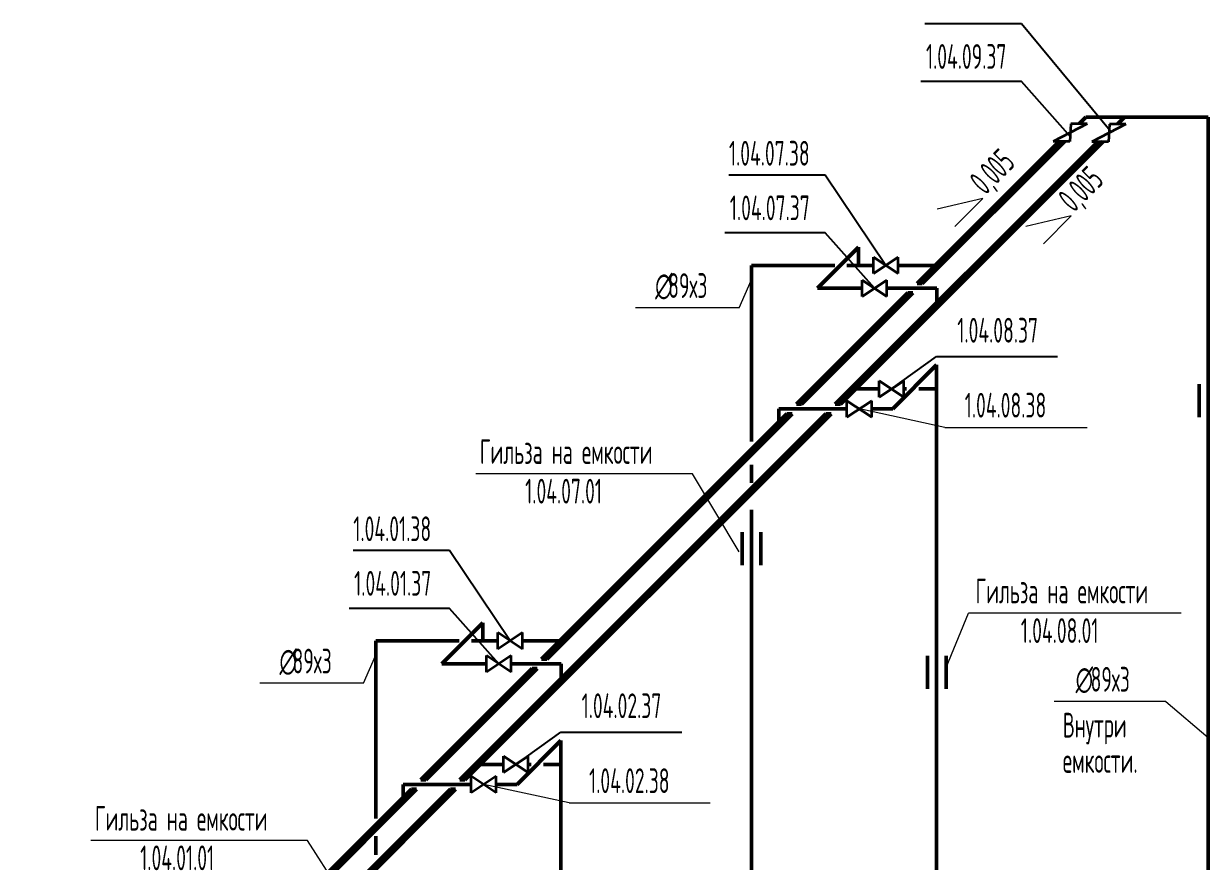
# Model space of a CAD drawing. Header units: millimetres. Extents: x -2281 to 17340, y -2563 to 4166.
# Drawn here: x 5546.7 to 5666.4, y 309.2 to 393.9 of the extents above; entities that cross this region are included whole.
import ezdxf

# ---------------------------------------------------------------- set-up
doc = ezdxf.new("R2010")
doc.units = ezdxf.units.MM
for name, pattern in [('K5LT32775', [0]), ('K5LT32777', [0]), ('K5LT32782', [0]), ('K5LT32788', [0]), ('K5LT32789', [0]), ('K5LT32826', [0]), ('K5LT32832', [0]), ('K5LT_THIN', [0])]:
    doc.linetypes.add(name, pattern=pattern)
doc.layers.add('Системный слой', color=7, linetype='Continuous')
doc.styles.add('KTEXTSTYLE', font='GOST_AU.SHX', dxfattribs={"width": 0.96, "height": 5})

# ---------------------------------------------------------------- blocks, each defined once
blk = doc.blocks.new('U1121')
at = {"layer": 'Системный слой', "color": 5, "linetype": 'K5LT32832', "lineweight": 35, "true_color": 0x0000ff}
for p, q in [((5654.19, 383.74), (5650.76, 381.98)), ((5652.53, 383.74), (5652.43, 381.98)), ((5654.19, 383.74), (5652.53, 383.74)), ((5652.43, 381.98), (5650.76, 381.98))]:
    blk.add_line(p, q, dxfattribs=at)
blk = doc.blocks.new('U1122')
at = {"layer": 'Системный слой', "color": 151, "linetype": 'K5LT32789', "lineweight": 35, "true_color": 0x7fbfff}
for p, q in [((5658.1, 383.72), (5654.66, 381.95)), ((5656.43, 383.72), (5656.33, 381.95)), ((5658.1, 383.72), (5656.43, 383.72)), ((5656.33, 381.95), (5654.66, 381.95))]:
    blk.add_line(p, q, dxfattribs=at)
blk = doc.blocks.new('U1147')
at = {"layer": 'Системный слой', "color": 151, "linetype": 'K5LT32789', "lineweight": 35, "true_color": 0x7fbfff}
for p, q in [((5593.46, 328.35), (5593.46, 330.02)), ((5595.96, 330.02), (5593.46, 328.35)), ((5595.96, 328.35), (5593.46, 330.02)), ((5595.96, 328.35), (5595.96, 330.02))]:
    blk.add_line(p, q, dxfattribs=at)
blk = doc.blocks.new('U1148')
at = {"layer": 'Системный слой', "color": 5, "linetype": 'K5LT32832', "lineweight": 35, "true_color": 0x0000ff}
for p, q in [((5597.11, 332.33), (5594.61, 330.67)), ((5597.11, 330.67), (5594.61, 332.33)), ((5594.61, 330.67), (5594.61, 332.33)), ((5597.11, 330.67), (5597.11, 332.33))]:
    blk.add_line(p, q, dxfattribs=at)
blk = doc.blocks.new('U1149')
at = {"layer": 'Системный слой', "color": 151, "linetype": 'K5LT32789', "lineweight": 35, "true_color": 0x7fbfff}
for p, q in [((5597.69, 319.84), (5595.19, 318.18)), ((5597.69, 318.18), (5595.19, 319.84)), ((5595.19, 318.18), (5595.19, 319.84)), ((5597.69, 318.18), (5597.69, 319.84))]:
    blk.add_line(p, q, dxfattribs=at)
blk = doc.blocks.new('U1150')
at = {"layer": 'Системный слой', "color": 5, "linetype": 'K5LT32832', "lineweight": 35, "true_color": 0x0000ff}
for p, q in [((5594.44, 317.82), (5591.94, 316.15)), ((5594.44, 316.15), (5591.94, 317.82)), ((5591.94, 316.15), (5591.94, 317.82)), ((5594.44, 316.15), (5594.44, 317.82))]:
    blk.add_line(p, q, dxfattribs=at)
blk = doc.blocks.new('U1154')
at = {"layer": 'Системный слой', "color": 151, "linetype": 'K5LT32789', "lineweight": 35, "true_color": 0x7fbfff}
for p, q in [((5631.43, 366.3), (5631.43, 367.97)), ((5633.93, 367.97), (5631.43, 366.3)), ((5633.93, 366.3), (5631.43, 367.97)), ((5633.93, 366.3), (5633.93, 367.97))]:
    blk.add_line(p, q, dxfattribs=at)
blk = doc.blocks.new('U1155')
at = {"layer": 'Системный слой', "color": 5, "linetype": 'K5LT32832', "lineweight": 35, "true_color": 0x0000ff}
for p, q in [((5635.08, 370.28), (5632.58, 368.62)), ((5635.08, 368.62), (5632.58, 370.28)), ((5632.58, 368.62), (5632.58, 370.28)), ((5635.08, 368.62), (5635.08, 370.28))]:
    blk.add_line(p, q, dxfattribs=at)
blk = doc.blocks.new('U1156')
at = {"layer": 'Системный слой', "color": 151, "linetype": 'K5LT32789', "lineweight": 35, "true_color": 0x7fbfff}
for p, q in [((5635.66, 357.79), (5633.16, 356.13)), ((5635.66, 356.13), (5633.16, 357.79)), ((5633.16, 356.13), (5633.16, 357.79)), ((5635.66, 356.13), (5635.66, 357.79))]:
    blk.add_line(p, q, dxfattribs=at)
blk = doc.blocks.new('U1157')
at = {"layer": 'Системный слой', "color": 5, "linetype": 'K5LT32832', "lineweight": 35, "true_color": 0x0000ff}
for p, q in [((5632.41, 355.77), (5629.91, 354.1)), ((5632.41, 354.1), (5629.91, 355.77)), ((5629.91, 354.1), (5629.91, 355.77)), ((5632.41, 354.1), (5632.41, 355.77))]:
    blk.add_line(p, q, dxfattribs=at)
blk = doc.blocks.new('T46')
at = {"layer": 'Системный слой', "color": 7, "char_height": 2.5, "attachment_point": 1, "style": 'KTEXTSTYLE'}
for s, insert in [('\\H3.5;\\W0.965;\\Q15;\\Q0;\\W0.715;\\H2.50;Гильза на емкости', (5553.89, 314.82)), ('\\H3.5;\\W0.965;\\Q15;\\Q0;\\W0.715;\\H2.50;     1.04.01.01', (5553.89, 310.82))]:
    blk.add_mtext(s, dxfattribs=dict(at, insert=insert))
blk = doc.blocks.new('U1423')
at = {"layer": 'Системный слой', "color": 7, "linetype": 'K5LT_THIN', "lineweight": 13}
for q in [(5582.26, 329.98), (5570.55, 327.21)]:
    blk.add_line((5581.03, 327.21), q, dxfattribs=at)
at = {"layer": 'Системный слой', "color": 7, "char_height": 2.5, "attachment_point": 1, "style": 'KTEXTSTYLE'}
for s, insert in [('\\H3.5;\\W0.965;\\Q15;\\Q0;\\W0.715;\\H2.50;∅', (5572.55, 330.71)), ('\\H3.5;\\W0.965;\\Q15;\\Q0;\\W0.715;\\H2.50;89х3', (5573.87, 330.71))]:
    blk.add_mtext(s, dxfattribs=dict(at, insert=insert))
blk = doc.blocks.new('U1424')
at = {"layer": 'Системный слой', "color": 7, "linetype": 'K5LT_THIN', "lineweight": 13}
for q in [(5593.19, 316.99), (5616.09, 315.12)]:
    blk.add_line((5601.84, 315.12), q, dxfattribs=at)
at = {"layer": 'Системный слой', "color": 7, "insert": (5603.84, 318.62), "char_height": 2.5, "attachment_point": 1, "style": 'KTEXTSTYLE'}
blk.add_mtext('\\H3.5;\\W0.965;\\Q15;\\Q0;\\W0.715;\\H2.50;{\\c255;1.04.02.38}', dxfattribs=at)
blk = doc.blocks.new('T48')
at = {"layer": 'Системный слой', "color": 7, "char_height": 2.5, "attachment_point": 1, "style": 'KTEXTSTYLE'}
for s, insert in [('\\H3.5;\\W0.965;\\Q15;\\Q0;\\W0.715;\\H2.50;Гильза на емкости', (5592.8, 351.88)), ('\\H3.5;\\W0.965;\\Q15;\\Q0;\\W0.715;\\H2.50;     1.04.07.01', (5592.8, 347.88))]:
    blk.add_mtext(s, dxfattribs=dict(at, insert=insert))
blk = doc.blocks.new('T49')
at = {"layer": 'Системный слой', "color": 7, "char_height": 2.5, "attachment_point": 1, "style": 'KTEXTSTYLE'}
for s, insert in [('\\H3.5;\\W0.965;\\Q15;\\Q0;\\W0.715;\\H2.50;Гильза на емкости', (5642.9, 337.79)), ('\\H3.5;\\W0.965;\\Q15;\\Q0;\\W0.715;\\H2.50;     1.04.08.01', (5642.9, 333.79))]:
    blk.add_mtext(s, dxfattribs=dict(at, insert=insert))
blk = doc.blocks.new('U1425')
at = {"layer": 'Системный слой', "color": 7, "linetype": 'K5LT_THIN', "lineweight": 13}
for q in [(5620.23, 367.93), (5608.52, 365.16)]:
    blk.add_line((5619, 365.16), q, dxfattribs=at)
at = {"layer": 'Системный слой', "color": 7, "char_height": 2.5, "attachment_point": 1, "style": 'KTEXTSTYLE'}
for s, insert in [('\\H3.5;\\W0.965;\\Q15;\\Q0;\\W0.715;\\H2.50;∅', (5610.52, 368.66)), ('\\H3.5;\\W0.965;\\Q15;\\Q0;\\W0.715;\\H2.50;89х3', (5611.84, 368.66))]:
    blk.add_mtext(s, dxfattribs=dict(at, insert=insert))
blk = doc.blocks.new('U1426')
at = {"layer": 'Системный слой', "color": 7, "linetype": 'K5LT_THIN', "lineweight": 13}
for q in [(5631.16, 354.94), (5654.19, 353.07)]:
    blk.add_line((5639.81, 353.07), q, dxfattribs=at)
at = {"layer": 'Системный слой', "color": 7, "insert": (5641.81, 356.57), "char_height": 2.5, "attachment_point": 1, "style": 'KTEXTSTYLE'}
blk.add_mtext('\\H3.5;\\W0.965;\\Q15;\\Q0;\\W0.715;\\H2.50;{\\c255;1.04.08.38}', dxfattribs=at)
blk = doc.blocks.new('T56')
at = {"layer": 'Системный слой', "color": 7, "char_height": 2.5, "attachment_point": 1, "style": 'KTEXTSTYLE'}
for s, insert in [('\\H3.5;\\W0.965;\\Q15;\\Q0;\\W0.715;\\H2.50;Внутри ', (5651.72, 324.23)), ('\\H3.5;\\W0.965;\\Q15;\\Q0;\\W0.715;\\H2.50;емкости.', (5651.72, 320.66))]:
    blk.add_mtext(s, dxfattribs=dict(at, insert=insert))
blk = doc.blocks.new('T63')
at = {"layer": 'Системный слой', "color": 7, "linetype": 'K5LT_THIN', "lineweight": 13}
for p, q in [((5643.63, 376.21), (5639.03, 375.14)), ((5640.8, 373.38), (5643.63, 376.21))]:
    blk.add_line(p, q, dxfattribs=at)
at = {"layer": 'Системный слой', "color": 7, "insert": (5642.11, 378.23), "char_height": 2.5, "attachment_point": 1, "rotation": 45.0481, "style": 'KTEXTSTYLE'}
blk.add_mtext('\\H3.5;\\W0.965;\\Q15;\\Q0;\\W0.715;\\H2.50;0,005', dxfattribs=at)
blk = doc.blocks.new('T65')
at = {"layer": 'Системный слой', "color": 7, "linetype": 'K5LT_THIN', "lineweight": 13}
for p, q in [((5652.58, 374.45), (5647.99, 373.39)), ((5649.76, 371.62), (5652.58, 374.45))]:
    blk.add_line(p, q, dxfattribs=at)
at = {"layer": 'Системный слой', "color": 7, "insert": (5651.06, 376.47), "char_height": 2.5, "attachment_point": 1, "rotation": 45.0481, "style": 'KTEXTSTYLE'}
blk.add_mtext('\\H3.5;\\W0.965;\\Q15;\\Q0;\\W0.715;\\H2.50;0,005', dxfattribs=at)

msp = doc.modelspace()

# ---------------------------------------------------------------- hatches: boundary and pattern name
at = {"layer": 'Системный слой', "true_color": 0x99ccff}
h = msp.add_hatch(color=151, dxfattribs=at)
h.paths.add_polyline_path([(5655.2671, 381.94945), (5639.00665, 365.68886), (5639.00665, 365.17032), (5655.78564, 381.94945)])
h.paths.add_polyline_path([(5629.25021, 355.41379), (5639.00665, 365.17032), (5639.00665, 365.68886), (5628.73145, 355.41357)])
at = {"layer": 'Системный слой', "true_color": 0x0000ff}
h = msp.add_hatch(color=5, dxfattribs=at)
h.paths.add_polyline_path([(5651.36605, 381.97564), (5638.83801, 369.451), (5639.35596, 369.451), (5651.88399, 381.97564)])
h.paths.add_polyline_path([(5637.51629, 367.61183), (5639.35596, 369.451), (5638.83801, 369.451), (5636.99851, 367.612)])
for points in [[(5625.31494, 355.41379), (5636.56432, 366.66012), (5636.04654, 366.66029), (5624.79716, 355.41396)], [(5601.39543, 331.50077), (5615.78568, 345.88712), (5615.59257, 346.21186), (5600.87748, 331.50077)], [(5599.55576, 329.6616), (5601.39543, 331.50077), (5600.87748, 331.50077), (5599.03798, 329.66176)], [(5598.08601, 328.71005), (5586.83663, 317.46372), (5587.35441, 317.46356), (5598.60379, 328.70988)], [(5585.0376, 315.14737), (5586.40244, 316.51184), (5585.88466, 316.51201), (5585.0376, 315.66518)]]:
    msp.add_hatch(color=5, dxfattribs=at).paths.add_polyline_path(points)
h = msp.add_hatch(color=5, dxfattribs=at)
h.paths.add_polyline_path([(5615.78568, 345.88712), (5623.00724, 353.10672), (5623.00724, 353.62452), (5615.59257, 346.21186)])
h.paths.add_polyline_path([(5623.00724, 353.10672), (5624.36297, 354.46208), (5623.84519, 354.46225), (5623.00724, 353.62452)])
at = {"layer": 'Системный слой', "true_color": 0x99ccff}
for points in [[(5627.77974, 354.46185), (5617.06079, 343.74281), (5617.25415, 343.41764), (5628.2985, 354.46208)], [(5592.84672, 319.01), (5617.25415, 343.41764), (5617.06079, 343.74281), (5590.78153, 317.46333), (5591.30029, 317.46356)], [(5579.21094, 305.3741), (5590.34858, 316.51184), (5589.82982, 316.51161), (5579.00856, 305.69026)]]:
    msp.add_hatch(color=151, dxfattribs=at).paths.add_polyline_path(points)
at = {"layer": 'Системный слой', "true_color": 0x0000ff}
h = msp.add_hatch(color=5, dxfattribs=at)
h.paths.add_polyline_path([(5577.46776, 308.0974), (5571.85227, 302.48343), (5572.21467, 302.32792), (5577.66987, 307.78165)])
h.paths.add_polyline_path([(5577.66987, 307.78165), (5582.30072, 312.41123), (5582.30072, 312.92904), (5577.46776, 308.0974)])
h.paths.add_polyline_path([(5582.30072, 312.41123), (5585.0376, 315.14737), (5585.0376, 315.66518), (5582.30072, 312.92904)])

# ---------------------------------------------------------------- linework, layer by layer
at = {"layer": 'Системный слой', "color": 7, "linetype": 'K5LT32777', "lineweight": 25}
for p, q in [((5647.54035, 393.87722), (5637.78501, 393.87722)), ((5656.6695, 382.83332), (5647.54035, 393.87722)), ((5647.54035, 388.02652), (5637.37368, 388.02652)), ((5652.49796, 382.4355), (5647.54035, 388.02652)), ((5627.71802, 378.5777), (5617.96269, 378.5777)), ((5633.82992, 369.451), (5627.71802, 378.5777)), ((5627.71802, 372.727), (5617.55136, 372.727)), ((5632.67563, 367.13598), (5627.71802, 372.727)), ((5634.40938, 356.96024), (5638.97345, 360.22738)), ((5638.97345, 360.22738), (5639.80679, 360.22738)), ((5639.80679, 360.22738), (5651.1771, 360.22738)), ((5589.74838, 340.62746), (5579.99304, 340.62746)), ((5595.86027, 331.50077), (5589.74838, 340.62746)), ((5589.74838, 334.77676), (5579.58171, 334.77676)), ((5594.70599, 329.18574), (5589.74838, 334.77676)), ((5596.43973, 319.01), (5601.00381, 322.27715)), ((5601.00381, 322.27715), (5601.83714, 322.27715)), ((5601.83714, 322.27715), (5613.20746, 322.27715))]:
    msp.add_line(p, q, dxfattribs=at)
at = {"layer": 'Системный слой', "color": 5, "linetype": 'K5LT32775', "lineweight": 50, "true_color": 0x0000ff}
for p, q in [((5654.03947, 384.42187), (5653.36083, 383.74341)), ((5651.36622, 381.97581), (5636.99851, 367.612)), ((5651.88399, 381.97564), (5637.51629, 367.61183)), ((5652.47727, 382.86009), (5652.47613, 382.85895)), ((5631.08834, 369.451), (5632.57992, 369.451)), ((5635.07992, 369.451), (5639.38976, 369.451)), ((5636.99851, 367.612), (5637.51629, 367.61183)), ((5636.04654, 366.66029), (5624.79716, 355.41396)), ((5636.56432, 366.66012), (5625.31494, 355.41379)), ((5636.04654, 366.66029), (5636.56432, 366.66012)), ((5638.97345, 359.38433), (5634.52706, 354.93794)), ((5638.97345, 356.96024), (5638.97345, 359.38433)), ((5623.84519, 354.46225), (5599.03798, 329.66176)), ((5624.36297, 354.46208), (5599.55576, 329.6616)), ((5629.90675, 354.93794), (5623.00724, 354.93794)), ((5623.84519, 354.46225), (5624.36297, 354.46208)), ((5624.79716, 355.41396), (5625.31494, 355.41379)), ((5634.52706, 354.93794), (5632.40675, 354.93794)), ((5593.1187, 331.50077), (5594.61027, 331.50077)), ((5597.11027, 331.50077), (5601.42011, 331.50077)), ((5599.03798, 329.66176), (5599.55576, 329.6616)), ((5598.08601, 328.71005), (5586.83663, 317.46372)), ((5598.60379, 328.70988), (5587.35441, 317.46356)), ((5598.08601, 328.71005), (5598.60379, 328.70988)), ((5601.00381, 321.43409), (5596.55742, 316.9877)), ((5601.00381, 319.01), (5601.00381, 321.43409)), ((5586.83663, 317.46372), (5587.35441, 317.46356)), ((5585.88466, 316.51201), (5554.94191, 285.57765)), ((5586.40244, 316.51184), (5555.45969, 285.57749)), ((5591.93711, 316.9877), (5585.0376, 316.9877)), ((5585.88466, 316.51201), (5586.40244, 316.51184)), ((5596.55742, 316.9877), (5594.43711, 316.9877))]:
    msp.add_line(p, q, dxfattribs=at)
at = {"layer": 'Системный слой', "color": 151, "linetype": 'K5LT32788', "lineweight": 50, "true_color": 0x7fbfff}
for p, q in [((5663.1148, 384.41985), (5654.03947, 384.42187)), ((5657.96462, 384.41986), (5657.26198, 383.71722)), ((5666.42888, 384.41985), (5663.1148, 384.41985)), ((5655.26954, 381.95189), (5628.73145, 355.41356)), ((5655.79017, 381.95398), (5629.25021, 355.41379)), ((5656.37812, 382.83335), (5656.37809, 382.83332)), ((5631.08834, 371.28434), (5626.93998, 367.13598)), ((5631.08834, 369.451), (5631.08834, 371.28434)), ((5620.27036, 369.451), (5628.66675, 369.451)), ((5629.90532, 369.451), (5631.08834, 369.451)), ((5626.93998, 367.13598), (5631.42563, 367.13598)), ((5633.92563, 367.13598), (5639.00665, 367.13598)), ((5639.00665, 367.13598), (5639.00665, 365.16314)), ((5633.15938, 356.95904), (5630.81512, 356.96024)), ((5635.94022, 356.96024), (5635.65937, 356.96024)), ((5638.97345, 356.96024), (5637.17879, 356.96024)), ((5627.77974, 354.46185), (5590.78153, 317.46333)), ((5628.2985, 354.46208), (5591.30029, 317.46356)), ((5623.00724, 354.93794), (5623.00724, 353.06849)), ((5627.77974, 354.46185), (5628.2985, 354.46208)), ((5628.73145, 355.41357), (5629.25021, 355.41379)), ((5593.1187, 333.3341), (5588.97034, 329.18574)), ((5593.1187, 331.50077), (5593.1187, 333.3341)), ((5582.30072, 331.50077), (5590.71651, 331.50077)), ((5591.95508, 331.50077), (5593.1187, 331.50077)), ((5588.97034, 329.18574), (5593.45599, 329.18574)), ((5595.95599, 329.18574), (5601.037, 329.18574)), ((5601.037, 329.18574), (5601.037, 327.2129)), ((5595.18973, 319.0088), (5592.84548, 319.01)), ((5597.98998, 319.01), (5597.68973, 319.01)), ((5601.00381, 319.01), (5599.22855, 319.01)), ((5590.78153, 317.46333), (5591.30029, 317.46356)), ((5589.82982, 316.51161), (5546.69779, 273.37922)), ((5590.34858, 316.51184), (5547.21655, 273.37944)), ((5585.0376, 316.9877), (5585.0376, 315.11825)), ((5589.82982, 316.51161), (5590.34858, 316.51184))]:
    msp.add_line(p, q, dxfattribs=at)
at = {"layer": 'Системный слой', "color": 150, "linetype": 'K5LT32826', "lineweight": 50, "true_color": 0x007fff}
for p, q in [((5666.42888, 279.51019), (5666.42888, 384.41985)), ((5620.27036, 351.65101), (5620.27036, 369.45101)), ((5638.97345, 252.05057), (5638.97345, 356.96024)), ((5665.50608, 357.44649), (5665.50608, 354.11316)), ((5620.27036, 349.29051), (5620.27036, 347.45717)), ((5620.27036, 263.86636), (5620.27036, 344.75682)), ((5619.3262, 342.48056), (5619.3262, 339.14723)), ((5621.21452, 342.48056), (5621.21452, 339.14723)), ((5582.30072, 313.5341), (5582.30072, 331.50077)), ((5638.05065, 329.98687), (5638.05065, 326.65354)), ((5639.93898, 329.98687), (5639.93898, 326.65354)), ((5601.00381, 214.10033), (5601.00381, 319.01)), ((5582.30072, 309.86743), (5582.30072, 311.76743))]:
    msp.add_line(p, q, dxfattribs=at)
at = {"layer": 'Системный слой', "color": 7, "linetype": 'K5LT32782', "lineweight": 0}
for p, q in [((5614.29616, 348.392), (5592.39688, 348.392)), ((5618.99812, 340.48487), (5614.29616, 348.392)), ((5639.93898, 328.79939), (5642.19351, 334.31067)), ((5663.69341, 334.31067), (5642.19351, 334.31067)), ((5575.39318, 311.33844), (5553.4939, 311.33844)), ((5581.02847, 302.53464), (5575.39318, 311.33844))]:
    msp.add_line(p, q, dxfattribs=at)
at = {"layer": 'Системный слой', "color": 7, "linetype": 'K5LT_THIN', "lineweight": 13}
for q in [(5650.85261, 325.36817), (5666.42888, 321.74425)]:
    msp.add_line((5662.15261, 325.36817), q, dxfattribs=at)

# ---------------------------------------------------------------- block references
at = {"layer": 'Системный слой'}
for name in ['U1121', 'U1122', 'T63', 'T65', 'U1155', 'U1425', 'U1154', 'U1156', 'U1157', 'U1426', 'T48', 'T49', 'U1148', 'U1423', 'U1147', 'T56', 'U1149', 'U1424', 'U1150', 'T46']:
    msp.add_blockref(name, (0, 0), dxfattribs=at)

# ---------------------------------------------------------------- texts
at = {"layer": 'Системный слой', "color": 7, "char_height": 2.5, "attachment_point": 1, "style": 'KTEXTSTYLE'}
for s, insert in [('\\H3.5;\\W0.965;\\Q15;\\Q0;\\W0.715;\\H2.50;{\\c255;1.04.09.37}', (5637.8895, 391.81388)), ('\\H3.5;\\W0.965;\\Q15;\\Q0;\\W0.715;\\H2.50;{\\c255;1.04.07.38}', (5617.97864, 382.03165)), ('\\H3.5;\\W0.965;\\Q15;\\Q0;\\W0.715;\\H2.50;{\\c255;1.04.07.37}', (5618.06717, 376.51436)), ('\\H3.5;\\W0.965;\\Q15;\\Q0;\\W0.715;\\H2.50;{\\c255;1.04.08.37}', (5641.05679, 364.14405)), ('\\H3.5;\\W0.965;\\Q15;\\Q0;\\W0.715;\\H2.50;{\\c255;1.04.01.38}', (5580.00899, 344.08141)), ('\\H3.5;\\W0.965;\\Q15;\\Q0;\\W0.715;\\H2.50;1.04.01.37', (5580.09753, 338.56412)), ('\\H3.5;\\W0.965;\\Q15;\\Q0;\\W0.715;\\H2.50;∅', (5653.02384, 328.86817)), ('\\H3.5;\\W0.965;\\Q15;\\Q0;\\W0.715;\\H2.50;89х3', (5654.53476, 328.86817)), ('\\H3.5;\\W0.965;\\Q15;\\Q0;\\W0.715;\\H2.50;1.04.02.37', (5603.08714, 326.19381))]:
    msp.add_mtext(s, dxfattribs=dict(at, insert=insert))

doc.saveas('drawing.dxf')
